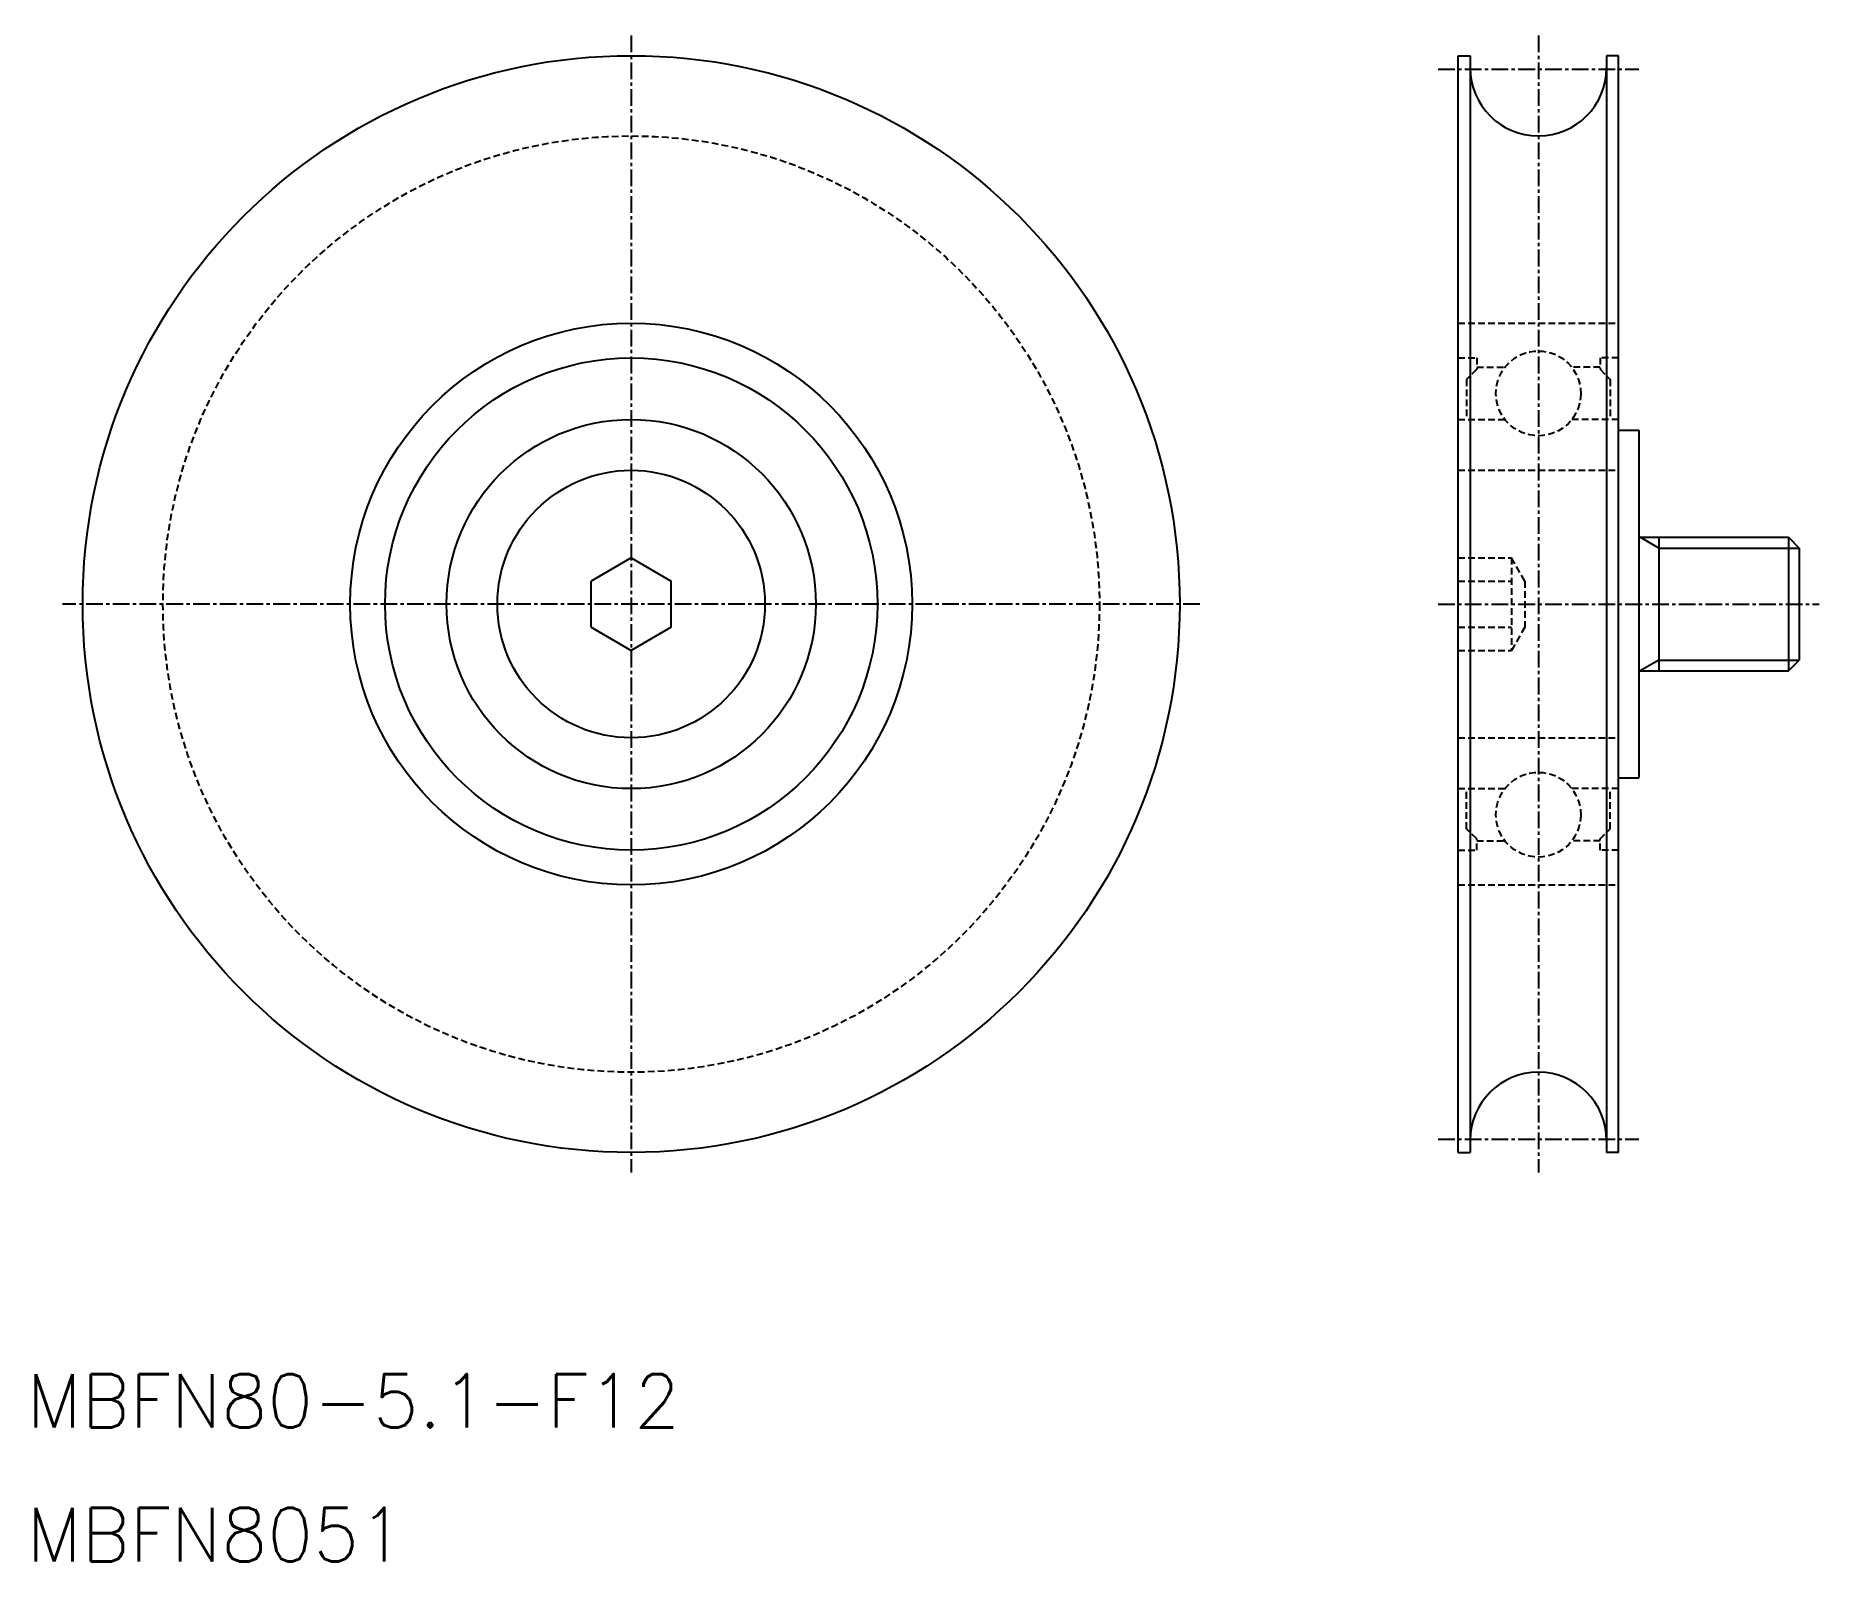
# Model space of a CAD drawing. Extents: x 3 to 137, y -4 to 110.
import ezdxf

# ---------------------------------------------------------------- set-up
doc = ezdxf.new("R2010")
doc.units = 0
doc.linetypes.add('CENTER', pattern=[2, 1.25, -0.25, 0.25, -0.25])
doc.linetypes.add('DASHED', pattern=[0.75, 0.5, -0.25])
doc.layers.get('0').update_dxf_attribs({"linetype": 'CONTINUOUS'})
doc.layers.add('CENTER', color=1, linetype='CENTER')
doc.styles.add('MISUMI', font='txt.shx')

msp = doc.modelspace()

# ---------------------------------------------------------------- linework, layer by layer
at = {"color": 7, "linetype": 'CONTINUOUS'}
for p, q in [((109.51, 108.82), (110.41, 108.82)), ((109.51, 26.82), (109.51, 108.82)), ((110.41, 108.82), (110.41, 26.82)), ((121.51, 108.82), (120.61, 108.82)), ((120.61, 108.82), (120.61, 26.82)), ((121.51, 26.82), (121.51, 108.82)), ((121.51, 80.82), (123.01, 80.82)), ((123.01, 80.82), (123.01, 54.82)), ((123.01, 72.82), (134.2, 72.82)), ((124.51, 72.82), (124.51, 62.82)), ((134.2, 72.82), (135.01, 72)), ((134.2, 72.82), (134.2, 62.82)), ((135.01, 72), (135.01, 63.63)), ((47.7, 71.27), (44.7, 69.54)), ((47.7, 71.27), (50.7, 69.54)), ((44.7, 66.09), (44.7, 69.54)), ((50.7, 66.09), (50.7, 69.54)), ((44.7, 66.09), (47.7, 64.36)), ((50.7, 66.09), (47.7, 64.36)), ((123.01, 62.82), (134.2, 62.82)), ((134.2, 62.82), (135.01, 63.63)), ((121.51, 54.82), (123.01, 54.82)), ((109.51, 26.82), (110.41, 26.82)), ((121.51, 26.82), (120.61, 26.82))]:
    msp.add_line(p, q, dxfattribs=at)
at = {"color": 3, "linetype": 'DASHED'}
for p, q in [((109.51, 88.82), (121.51, 88.82)), ((109.51, 86.22), (110.9, 86.22)), ((110.9, 85.37), (110.15, 84.62)), ((110.9, 86.22), (110.9, 85.37)), ((110.9, 85.52), (113.01, 85.52)), ((120.13, 85.52), (118.02, 85.52)), ((120.13, 86.22), (120.13, 85.37)), ((121.51, 86.22), (120.13, 86.22)), ((120.13, 85.37), (120.88, 84.62)), ((110.15, 84.62), (110.15, 81.62)), ((120.88, 84.62), (120.88, 81.62)), ((109.51, 81.62), (113.01, 81.62)), ((121.51, 81.62), (118.02, 81.62)), ((109.51, 77.82), (121.51, 77.82)), ((109.51, 71.27), (113.51, 71.27)), ((114.51, 69.54), (113.51, 71.27)), ((113.51, 71.27), (113.51, 64.36)), ((109.51, 69.54), (113.51, 69.54)), ((114.51, 69.54), (114.51, 66.09)), ((109.51, 66.09), (113.51, 66.09)), ((114.51, 66.09), (113.51, 64.36)), ((109.51, 64.36), (113.51, 64.36)), ((109.51, 57.82), (121.51, 57.82)), ((109.51, 54.02), (113.01, 54.02)), ((110.15, 51.02), (110.15, 54.02)), ((121.51, 54.02), (118.02, 54.02)), ((120.88, 51.02), (120.88, 54.02)), ((110.9, 50.27), (110.15, 51.02)), ((120.13, 50.27), (120.88, 51.02)), ((109.51, 49.42), (110.9, 49.42)), ((110.9, 49.42), (110.9, 50.27)), ((110.9, 50.12), (113.01, 50.12)), ((120.13, 50.12), (118.02, 50.12)), ((120.13, 49.42), (120.13, 50.27)), ((121.51, 49.42), (120.13, 49.42)), ((109.51, 46.82), (121.51, 46.82))]:
    msp.add_line(p, q, dxfattribs=at)
at = {"color": 3, "linetype": 'CONTINUOUS'}
for p, q in [((124.51, 72), (123.11, 72.82)), ((124.51, 72), (135.01, 72)), ((124.51, 63.63), (123.11, 62.82)), ((124.51, 63.63), (135.01, 63.63))]:
    msp.add_line(p, q, dxfattribs=at)
at = {"color": 7, "linetype": 'CONTINUOUS'}
for radius in [41, 21, 18.4, 13.8, 10]:
    msp.add_circle((47.7, 67.82), radius, dxfattribs=at)
at = {"color": 3, "linetype": 'DASHED'}
for centre, radius in [((47.7, 67.82), 35), ((115.51, 83.57), 3.17), ((115.51, 52.07), 3.17)]:
    msp.add_circle(centre, radius, dxfattribs=at)
at = {"color": 7, "linetype": 'CONTINUOUS'}
for centre, start, end in [((115.51, 107.92), 180, 0), ((115.51, 27.72), 0, 180)]:
    msp.add_arc(centre, 5.1, start, end, dxfattribs=at)
at = {"layer": 'CENTER', "color": 1, "linetype": 'CENTER'}
for p, q in [((47.7, 110.32), (47.7, 25.32)), ((115.51, 110.32), (115.51, 25.32)), ((108.01, 107.82), (123.01, 107.82)), ((90.2, 67.82), (5.2, 67.82)), ((108.01, 67.82), (136.51, 67.82)), ((108.01, 27.82), (123.01, 27.82))]:
    msp.add_line(p, q, dxfattribs=at)

# ---------------------------------------------------------------- texts
at = {"color": 7, "linetype": 'CONTINUOUS', "style": 'MISUMI'}
for s, p in [('MBFN80-5.1-F12', (2.5, 6.25)), ('MBFN8051', (2.5, -3.75))]:
    msp.add_text(s, height=4, dxfattribs=at).set_placement(p)

doc.saveas('drawing.dxf')
